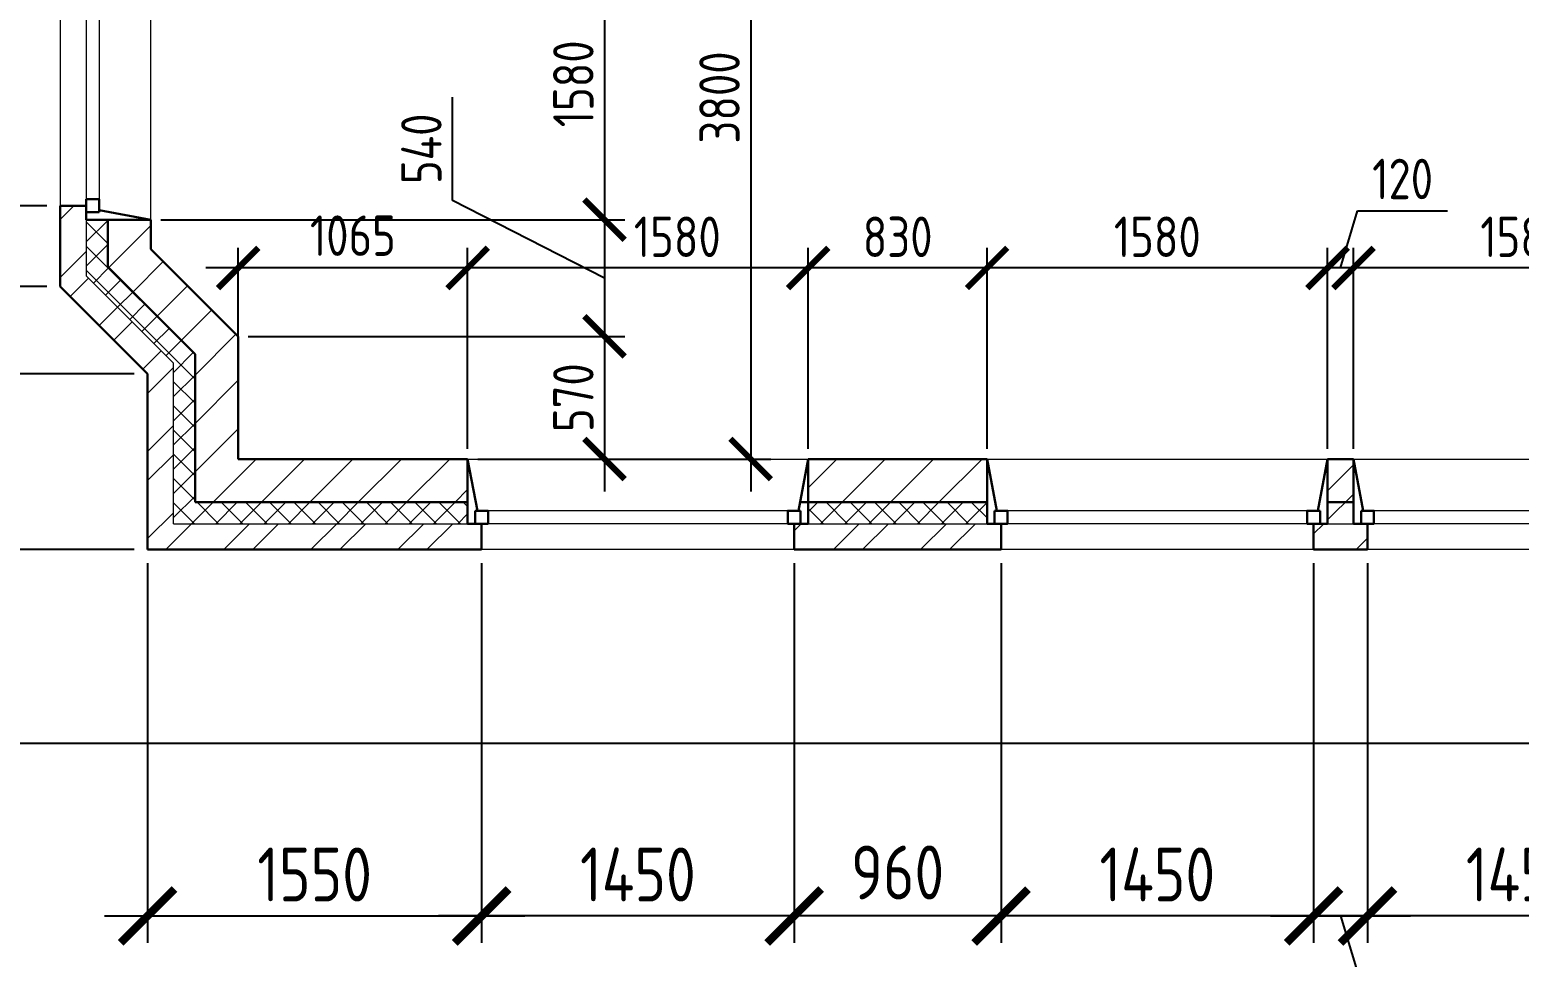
# Model space of a CAD drawing. Header units: millimetres. Extents: x -56498 to 234605, y -296269 to -29969.
# Drawn here: x 74116 to 81026, y -48897 to -44594 of the extents above; entities that cross this region are included whole.
import ezdxf

# ---------------------------------------------------------------- set-up
doc = ezdxf.new("R2010")
doc.units = ezdxf.units.MM
doc.header["$LTSCALE"] = 100
doc.header["$PDMODE"] = 35
for name, color, linetype, lineweight in [('0.3', 7, 'Continuous', 30), ('Розміри 0.09', 5, 'Continuous', 9), ('Тонкі 0.18', 142, 'Continuous', 18), ('Штрихування 0.09', 253, 'Continuous', 9)]:
    doc.layers.add(name, color=color, linetype=linetype, lineweight=lineweight)
doc.styles.add('GOST 2.304', font='CS_Gost2304.shx')
doc.dimstyles.new('SPDS', dxfattribs={"dimscale": 100, "dimtxt": 2.5, "dimasz": 2.5, "dimexe": 1.25, "dimexo": 0.625, "dimtad": 1, "dimrnd": 0.001, "dimtxsty": 'GOST 2.304', "dimblk": 'ARCHTICK', "dimcen": 2.5, "dimdle": 2, "dimadec": 0, "dimazin": 2, "dimtfac": 0.75, "dimtmove": 1, "dimatfit": 3, "dimfxl": 0, "dimtolj": 1, "dimarcsym": 0})
pattern_1 = [(45, (0, 59424.92), (-112.2532, 112.2532), [])]
pattern_2 = [(45, (0, 59424.92), (-56.1266, 56.1266), []), (135, (0, 59424.92), (-56.1266, -56.1266), [])]
pattern_3 = [(45, (0, 59424.92), (-202.05576, 202.05576), []), (45, (134.7, 59424.92), (-202.05576, 202.05576), [])]

# ---------------------------------------------------------------- blocks, each defined once
blk = doc.blocks.new('_ArchTick')
at = {"color": 0, "linetype": 'ByBlock', "const_width": 0.15}
blk.add_lwpolyline([(-0.5, -0.5), (0.5, 0.5)], dxfattribs=at)
blk = doc.blocks.new('*D975')
at = {"layer": 'Defpoints', "color": 0, "transparency": 16777216}
for p in [(74662.3, -47005.4), (76212.3, -47005.4), (76212.3, -48705.4)]:
    blk.add_point(p, dxfattribs=at)
at = {"layer": 'Розміри 0.09', "color": 0, "lineweight": -2, "transparency": 16777216}
for p, q in [((74662.3, -47067.9), (74662.3, -48830.4)), ((76212.3, -47067.9), (76212.3, -48830.4)), ((74462.3, -48705.4), (76412.3, -48705.4))]:
    blk.add_line(p, q, dxfattribs=at)
at = {"layer": 'Розміри 0.09', "color": 0, "lineweight": -2, "transparency": 16777216, "xscale": 250, "yscale": 250, "zscale": 250, "rotation": 180}
blk.add_blockref('_ArchTick', (74662.3, -48705.4), dxfattribs=at)
at = {"layer": 'Розміри 0.09', "color": 0, "lineweight": -2, "transparency": 16777216, "xscale": 250, "yscale": 250, "zscale": 250}
blk.add_blockref('_ArchTick', (76212.3, -48705.4), dxfattribs=at)
at = {"layer": 'Розміри 0.09', "color": 0, "transparency": 16777216, "insert": (75437.3, -48512.8), "char_height": 250, "attachment_point": 5, "style": 'GOST 2.304'}
blk.add_mtext('\\A1;1550', dxfattribs=at)
blk = doc.blocks.new('*D984')
at = {"layer": 'Defpoints', "color": 0, "transparency": 16777216}
for p in [(74162.3, -43960.4), (73223.3, -45410.4), (74257.3, -45410.4)]:
    blk.add_point(p, dxfattribs=at)
at = {"layer": 'Розміри 0.09', "color": 0, "lineweight": -2, "transparency": 16777216}
for p, q in [((73223.3, -43760.4), (73223.3, -45610.4)), ((74099.8, -43960.4), (73098.3, -43960.4)), ((74194.8, -45410.4), (73098.3, -45410.4))]:
    blk.add_line(p, q, dxfattribs=at)
at = {"layer": 'Розміри 0.09', "color": 0, "lineweight": -2, "transparency": 16777216, "xscale": 250, "yscale": 250, "zscale": 250}
for p, rotation in [((73223.3, -43960.4), 90), ((73223.3, -45410.4), 270)]:
    blk.add_blockref('_ArchTick', p, dxfattribs=dict(at, rotation=rotation))
at = {"layer": 'Розміри 0.09', "color": 0, "transparency": 16777216, "insert": (73030.6, -44685.4), "char_height": 250, "attachment_point": 5, "rotation": 90, "style": 'GOST 2.304'}
blk.add_mtext('\\A1;1450', dxfattribs=at)
blk = doc.blocks.new('*D985')
at = {"layer": 'Defpoints', "color": 0, "transparency": 16777216}
for p in [(76212.3, -47005.4), (77662.3, -47005.4), (76212.3, -48705.4)]:
    blk.add_point(p, dxfattribs=at)
at = {"layer": 'Розміри 0.09', "color": 0, "lineweight": -2, "transparency": 16777216}
for p, q in [((76212.3, -47067.9), (76212.3, -48830.4)), ((77662.3, -47067.9), (77662.3, -48830.4)), ((77862.3, -48705.4), (76012.3, -48705.4))]:
    blk.add_line(p, q, dxfattribs=at)
at = {"layer": 'Розміри 0.09', "color": 0, "lineweight": -2, "transparency": 16777216, "xscale": 250, "yscale": 250, "zscale": 250, "rotation": 180}
blk.add_blockref('_ArchTick', (76212.3, -48705.4), dxfattribs=at)
at = {"layer": 'Розміри 0.09', "color": 0, "lineweight": -2, "transparency": 16777216, "xscale": 250, "yscale": 250, "zscale": 250}
blk.add_blockref('_ArchTick', (77662.3, -48705.4), dxfattribs=at)
at = {"layer": 'Розміри 0.09', "color": 0, "transparency": 16777216, "insert": (76937.3, -48512.8), "char_height": 250, "attachment_point": 5, "style": 'GOST 2.304'}
blk.add_mtext('\\A1;1450', dxfattribs=at)
blk = doc.blocks.new('*D987')
at = {"layer": 'Defpoints', "color": 0, "transparency": 16777216}
for p in [(78622.3, -47005.4), (80072.3, -47005.4), (78622.3, -48705.4)]:
    blk.add_point(p, dxfattribs=at)
at = {"layer": 'Розміри 0.09', "color": 0, "lineweight": -2, "transparency": 16777216}
for p, q in [((78622.3, -47067.9), (78622.3, -48830.4)), ((80072.3, -47067.9), (80072.3, -48830.4)), ((80272.3, -48705.4), (78422.3, -48705.4))]:
    blk.add_line(p, q, dxfattribs=at)
at = {"layer": 'Розміри 0.09', "color": 0, "lineweight": -2, "transparency": 16777216, "xscale": 250, "yscale": 250, "zscale": 250, "rotation": 180}
blk.add_blockref('_ArchTick', (78622.3, -48705.4), dxfattribs=at)
at = {"layer": 'Розміри 0.09', "color": 0, "lineweight": -2, "transparency": 16777216, "xscale": 250, "yscale": 250, "zscale": 250}
blk.add_blockref('_ArchTick', (80072.3, -48705.4), dxfattribs=at)
at = {"layer": 'Розміри 0.09', "color": 0, "transparency": 16777216, "insert": (79347.3, -48512.8), "char_height": 250, "attachment_point": 5, "style": 'GOST 2.304'}
blk.add_mtext('\\A1;1450', dxfattribs=at)
blk = doc.blocks.new('*D988')
at = {"layer": 'Defpoints', "color": 0, "transparency": 16777216}
for p in [(80322.3, -47005.4), (81772.3, -47005.4), (80322.3, -48705.4)]:
    blk.add_point(p, dxfattribs=at)
at = {"layer": 'Розміри 0.09', "color": 0, "lineweight": -2, "transparency": 16777216}
for p, q in [((80322.3, -47067.9), (80322.3, -48830.4)), ((81772.3, -47067.9), (81772.3, -48830.4)), ((81972.3, -48705.4), (80122.3, -48705.4))]:
    blk.add_line(p, q, dxfattribs=at)
at = {"layer": 'Розміри 0.09', "color": 0, "lineweight": -2, "transparency": 16777216, "xscale": 250, "yscale": 250, "zscale": 250, "rotation": 180}
blk.add_blockref('_ArchTick', (80322.3, -48705.4), dxfattribs=at)
at = {"layer": 'Розміри 0.09', "color": 0, "lineweight": -2, "transparency": 16777216, "xscale": 250, "yscale": 250, "zscale": 250}
blk.add_blockref('_ArchTick', (81772.3, -48705.4), dxfattribs=at)
at = {"layer": 'Розміри 0.09', "color": 0, "transparency": 16777216, "insert": (81047.3, -48512.8), "char_height": 250, "attachment_point": 5, "style": 'GOST 2.304'}
blk.add_mtext('\\A1;1450', dxfattribs=at)
blk = doc.blocks.new('*D991')
at = {"layer": 'Defpoints', "color": 0, "transparency": 16777216}
for p in [(77662.3, -47005.4), (78622.3, -47005.4), (77662.3, -48705.4)]:
    blk.add_point(p, dxfattribs=at)
at = {"layer": 'Розміри 0.09', "color": 0, "lineweight": -2, "transparency": 16777216}
for p, q in [((77662.3, -47067.9), (77662.3, -48830.4)), ((78622.3, -47067.9), (78622.3, -48830.4)), ((78822.3, -48705.4), (77462.3, -48705.4))]:
    blk.add_line(p, q, dxfattribs=at)
at = {"layer": 'Розміри 0.09', "color": 0, "lineweight": -2, "transparency": 16777216, "xscale": 250, "yscale": 250, "zscale": 250, "rotation": 180}
blk.add_blockref('_ArchTick', (77662.3, -48705.4), dxfattribs=at)
at = {"layer": 'Розміри 0.09', "color": 0, "lineweight": -2, "transparency": 16777216, "xscale": 250, "yscale": 250, "zscale": 250}
blk.add_blockref('_ArchTick', (78622.3, -48705.4), dxfattribs=at)
at = {"layer": 'Розміри 0.09', "color": 0, "transparency": 16777216, "insert": (78142.3, -48503.5), "char_height": 250, "attachment_point": 5, "style": 'GOST 2.304'}
blk.add_mtext('\\A1;960', dxfattribs=at)
blk = doc.blocks.new('*D994')
at = {"layer": 'Defpoints', "color": 0, "transparency": 16777216}
for p in [(74257.3, -43585.5), (73223.3, -43960.4), (74257.3, -43960.4)]:
    blk.add_point(p, dxfattribs=at)
at = {"layer": 'Розміри 0.09', "color": 0, "lineweight": -2, "transparency": 16777216}
for p, q in [((73223.3, -43385.5), (73223.3, -44160.4)), ((74194.8, -43585.5), (73098.3, -43585.5)), ((73223.3, -43773), (71945.3, -44304.2)), ((74194.8, -43960.4), (73098.3, -43960.4)), ((71945.3, -44304.2), (71945.3, -44933.3))]:
    blk.add_line(p, q, dxfattribs=at)
at = {"layer": 'Розміри 0.09', "color": 0, "lineweight": -2, "transparency": 16777216, "xscale": 250, "yscale": 250, "zscale": 250}
for p, rotation in [((73223.3, -43585.5), 90), ((73223.3, -43960.4), 270)]:
    blk.add_blockref('_ArchTick', p, dxfattribs=dict(at, rotation=rotation))
at = {"layer": 'Розміри 0.09', "color": 0, "transparency": 16777216, "insert": (71752.6, -44618.7), "char_height": 250, "attachment_point": 5, "rotation": 90, "style": 'GOST 2.304'}
blk.add_mtext('\\A1;375', dxfattribs=at)
blk = doc.blocks.new('*D995')
at = {"layer": 'Defpoints', "color": 0, "transparency": 16777216}
for p in [(73223.3, -45785.4), (74257.3, -45785.4), (74662.3, -46190.4)]:
    blk.add_point(p, dxfattribs=at)
at = {"layer": 'Розміри 0.09', "color": 0, "lineweight": -2, "transparency": 16777216}
for p, q in [((72550.3, -46032.5), (72550.3, -45384.7)), ((73223.3, -46390.4), (73223.3, -45585.4)), ((74194.8, -45785.4), (73098.3, -45785.4)), ((73223.3, -45987.9), (72550.3, -46032.5)), ((74599.8, -46190.4), (73098.3, -46190.4))]:
    blk.add_line(p, q, dxfattribs=at)
at = {"layer": 'Розміри 0.09', "color": 0, "lineweight": -2, "transparency": 16777216, "xscale": 250, "yscale": 250, "zscale": 250}
for p, rotation in [((73223.3, -45785.4), 90), ((73223.3, -46190.4), 270)]:
    blk.add_blockref('_ArchTick', p, dxfattribs=dict(at, rotation=rotation))
at = {"layer": 'Розміри 0.09', "color": 0, "transparency": 16777216, "insert": (72357.6, -45708.6), "char_height": 250, "attachment_point": 5, "rotation": 90, "style": 'GOST 2.304'}
blk.add_mtext('\\A1;405', dxfattribs=at)
blk = doc.blocks.new('*D996')
at = {"layer": 'Defpoints', "color": 0, "transparency": 16777216}
for p in [(73223.3, -45410.4), (74257.3, -45410.4), (74257.3, -45785.4)]:
    blk.add_point(p, dxfattribs=at)
at = {"layer": 'Розміри 0.09', "color": 0, "lineweight": -2, "transparency": 16777216}
for p, q in [((72550.3, -45223.8), (72550.3, -44594.7)), ((73223.3, -45597.9), (72550.3, -45223.8)), ((73223.3, -45985.4), (73223.3, -45210.4)), ((74194.8, -45410.4), (73098.3, -45410.4)), ((74194.8, -45785.4), (73098.3, -45785.4))]:
    blk.add_line(p, q, dxfattribs=at)
at = {"layer": 'Розміри 0.09', "color": 0, "lineweight": -2, "transparency": 16777216, "xscale": 250, "yscale": 250, "zscale": 250}
for p, rotation in [((73223.3, -45410.4), 90), ((73223.3, -45785.4), 270)]:
    blk.add_blockref('_ArchTick', p, dxfattribs=dict(at, rotation=rotation))
at = {"layer": 'Розміри 0.09', "color": 0, "transparency": 16777216, "insert": (72357.6, -44909.3), "char_height": 250, "attachment_point": 5, "rotation": 90, "style": 'GOST 2.304'}
blk.add_mtext('\\A1;375', dxfattribs=at)
blk = doc.blocks.new('*D997')
at = {"layer": 'Defpoints', "color": 0, "transparency": 16777216}
for p in [(74662.3, -46190.4), (73223.3, -47005.4), (74662.3, -47005.4)]:
    blk.add_point(p, dxfattribs=at)
at = {"layer": 'Розміри 0.09', "color": 0, "lineweight": -2, "transparency": 16777216}
for p, q in [((73223.3, -45990.4), (73223.3, -47205.4)), ((74599.8, -46190.4), (73098.3, -46190.4)), ((74599.8, -47005.4), (73098.3, -47005.4))]:
    blk.add_line(p, q, dxfattribs=at)
at = {"layer": 'Розміри 0.09', "color": 0, "lineweight": -2, "transparency": 16777216, "xscale": 250, "yscale": 250, "zscale": 250}
for p, rotation in [((73223.3, -46190.4), 90), ((73223.3, -47005.4), 270)]:
    blk.add_blockref('_ArchTick', p, dxfattribs=dict(at, rotation=rotation))
at = {"layer": 'Розміри 0.09', "color": 0, "transparency": 16777216, "insert": (73030.6, -46597.9), "char_height": 250, "attachment_point": 5, "rotation": 90, "style": 'GOST 2.304'}
blk.add_mtext('\\A1;815', dxfattribs=at)
blk = doc.blocks.new('*D998')
at = {"layer": 'Defpoints', "color": 0, "transparency": 16777216}
for p in [(74662.3, -47005.4), (73223.3, -47905.4), (82162.3, -47905.4)]:
    blk.add_point(p, dxfattribs=at)
at = {"layer": 'Розміри 0.09', "color": 0, "lineweight": -2, "transparency": 16777216}
for p, q in [((73223.3, -46805.4), (73223.3, -48105.4)), ((74599.8, -47005.4), (73098.3, -47005.4)), ((82099.8, -47905.4), (73098.3, -47905.4))]:
    blk.add_line(p, q, dxfattribs=at)
at = {"layer": 'Розміри 0.09', "color": 0, "lineweight": -2, "transparency": 16777216, "xscale": 250, "yscale": 250, "zscale": 250}
for p, rotation in [((73223.3, -47005.4), 90), ((73223.3, -47905.4), 270)]:
    blk.add_blockref('_ArchTick', p, dxfattribs=dict(at, rotation=rotation))
at = {"layer": 'Розміри 0.09', "color": 0, "transparency": 16777216, "insert": (73028.6, -47455.4), "char_height": 250, "attachment_point": 5, "rotation": 90, "style": 'GOST 2.304'}
blk.add_mtext('\\A1;900', dxfattribs=at)
blk = doc.blocks.new('*D905')
at = {"layer": 'Defpoints', "color": 0, "transparency": 16777216}
for p in [(80072.3, -47005.4), (80322.3, -47005.4), (80322.3, -48705.4)]:
    blk.add_point(p, dxfattribs=at)
at = {"layer": 'Розміри 0.09', "color": 0, "lineweight": -2, "transparency": 16777216}
for p, q in [((80072.3, -47067.9), (80072.3, -48830.4)), ((80322.3, -47067.9), (80322.3, -48830.4)), ((79872.3, -48705.4), (80522.3, -48705.4)), ((80197.3, -48705.4), (80388.8, -49343.8)), ((80388.8, -49343.8), (81001.3, -49343.8))]:
    blk.add_line(p, q, dxfattribs=at)
at = {"layer": 'Розміри 0.09', "color": 0, "lineweight": -2, "transparency": 16777216, "xscale": 250, "yscale": 250, "zscale": 250, "rotation": 180}
blk.add_blockref('_ArchTick', (80072.3, -48705.4), dxfattribs=at)
at = {"layer": 'Розміри 0.09', "color": 0, "lineweight": -2, "transparency": 16777216, "xscale": 250, "yscale": 250, "zscale": 250}
blk.add_blockref('_ArchTick', (80322.3, -48705.4), dxfattribs=at)
at = {"layer": 'Розміри 0.09', "color": 0, "transparency": 16777216, "insert": (80695, -49141.4), "char_height": 250, "attachment_point": 5, "style": 'GOST 2.304'}
blk.add_mtext('\\A1;250', dxfattribs=at)
blk = doc.blocks.new('*D1187')
at = {"layer": 'Defpoints', "color": 0, "transparency": 16777216}
for p in [(76182.3, -42785.4), (76147.3, -46585.4), (77460.5, -46585.4)]:
    blk.add_point(p, dxfattribs=at)
at = {"layer": 'Розміри 0.09', "color": 0, "lineweight": -2, "transparency": 16777216}
for p, q in [((77460.5, -42635.4), (77460.5, -46735.4)), ((76229.2, -42785.4), (77554.2, -42785.4)), ((76194.2, -46585.4), (77554.2, -46585.4))]:
    blk.add_line(p, q, dxfattribs=at)
at = {"layer": 'Розміри 0.09', "color": 0, "lineweight": -2, "transparency": 16777216, "xscale": 187.5, "yscale": 187.5, "zscale": 187.5}
for p, rotation in [((77460.5, -42785.4), 90), ((77460.5, -46585.4), 270)]:
    blk.add_blockref('_ArchTick', p, dxfattribs=dict(at, rotation=rotation))
at = {"layer": 'Розміри 0.09', "color": 0, "transparency": 16777216, "insert": (77315.9, -44908.3), "char_height": 187.5, "attachment_point": 5, "rotation": 90, "style": 'GOST 2.304'}
blk.add_mtext('\\A1;3800', dxfattribs=at)
blk = doc.blocks.new('*D1191')
at = {"layer": 'Defpoints', "color": 0, "transparency": 16777216}
for p in [(80257.3, -45699.2), (80257.3, -46585.4), (81837.3, -46585.4)]:
    blk.add_point(p, dxfattribs=at)
at = {"layer": 'Розміри 0.09', "color": 0, "lineweight": -2, "transparency": 16777216}
for p, q in [((80257.3, -46538.6), (80257.3, -45605.5)), ((81837.3, -46538.6), (81837.3, -45605.5)), ((81987.3, -45699.2), (80107.3, -45699.2))]:
    blk.add_line(p, q, dxfattribs=at)
at = {"layer": 'Розміри 0.09', "color": 0, "lineweight": -2, "transparency": 16777216, "xscale": 187.5, "yscale": 187.5, "zscale": 187.5, "rotation": 180}
blk.add_blockref('_ArchTick', (80257.3, -45699.2), dxfattribs=at)
at = {"layer": 'Розміри 0.09', "color": 0, "lineweight": -2, "transparency": 16777216, "xscale": 187.5, "yscale": 187.5, "zscale": 187.5}
blk.add_blockref('_ArchTick', (81837.3, -45699.2), dxfattribs=at)
at = {"layer": 'Розміри 0.09', "color": 0, "transparency": 16777216, "insert": (81047.3, -45554.7), "char_height": 187.5, "attachment_point": 5, "style": 'GOST 2.304'}
blk.add_mtext('\\A1;1580', dxfattribs=at)
blk = doc.blocks.new('*D1192')
at = {"layer": 'Defpoints', "color": 0, "transparency": 16777216}
for p in [(80137.3, -45699.2), (80137.3, -46585.4), (80257.3, -46585.4)]:
    blk.add_point(p, dxfattribs=at)
at = {"layer": 'Розміри 0.09', "color": 0, "lineweight": -2, "transparency": 16777216}
for p, q in [((80197.3, -45699.2), (80276.8, -45434.2)), ((80276.8, -45434.2), (80694, -45434.2)), ((80137.3, -46538.6), (80137.3, -45605.5)), ((80257.3, -46538.6), (80257.3, -45605.5)), ((80407.3, -45699.2), (79987.3, -45699.2))]:
    blk.add_line(p, q, dxfattribs=at)
at = {"layer": 'Розміри 0.09', "color": 0, "lineweight": -2, "transparency": 16777216, "xscale": 187.5, "yscale": 187.5, "zscale": 187.5, "rotation": 180}
blk.add_blockref('_ArchTick', (80137.3, -45699.2), dxfattribs=at)
at = {"layer": 'Розміри 0.09', "color": 0, "lineweight": -2, "transparency": 16777216, "xscale": 187.5, "yscale": 187.5, "zscale": 187.5}
blk.add_blockref('_ArchTick', (80257.3, -45699.2), dxfattribs=at)
at = {"layer": 'Розміри 0.09', "color": 0, "transparency": 16777216, "insert": (80485.4, -45286.3), "char_height": 187.5, "attachment_point": 5, "style": 'GOST 2.304'}
blk.add_mtext('\\A1;120', dxfattribs=at)
blk = doc.blocks.new('*D1193')
at = {"layer": 'Defpoints', "color": 0, "transparency": 16777216}
for p in [(78557.3, -45699.2), (78557.3, -46585.4), (80137.3, -46585.4)]:
    blk.add_point(p, dxfattribs=at)
at = {"layer": 'Розміри 0.09', "color": 0, "lineweight": -2, "transparency": 16777216}
for p, q in [((78557.3, -46538.6), (78557.3, -45605.5)), ((80137.3, -46538.6), (80137.3, -45605.5)), ((80287.3, -45699.2), (78407.3, -45699.2))]:
    blk.add_line(p, q, dxfattribs=at)
at = {"layer": 'Розміри 0.09', "color": 0, "lineweight": -2, "transparency": 16777216, "xscale": 187.5, "yscale": 187.5, "zscale": 187.5, "rotation": 180}
blk.add_blockref('_ArchTick', (78557.3, -45699.2), dxfattribs=at)
at = {"layer": 'Розміри 0.09', "color": 0, "lineweight": -2, "transparency": 16777216, "xscale": 187.5, "yscale": 187.5, "zscale": 187.5}
blk.add_blockref('_ArchTick', (80137.3, -45699.2), dxfattribs=at)
at = {"layer": 'Розміри 0.09', "color": 0, "transparency": 16777216, "insert": (79347.3, -45554.7), "char_height": 187.5, "attachment_point": 5, "style": 'GOST 2.304'}
blk.add_mtext('\\A1;1580', dxfattribs=at)
blk = doc.blocks.new('*D1197')
at = {"layer": 'Defpoints', "color": 0, "transparency": 16777216}
for p in [(77727.3, -45699.2), (77727.3, -46585.4), (78557.3, -46585.4)]:
    blk.add_point(p, dxfattribs=at)
at = {"layer": 'Розміри 0.09', "color": 0, "lineweight": -2, "transparency": 16777216}
for p, q in [((77727.3, -46538.6), (77727.3, -45605.5)), ((78557.3, -46538.6), (78557.3, -45605.5)), ((78707.3, -45699.2), (77577.3, -45699.2))]:
    blk.add_line(p, q, dxfattribs=at)
at = {"layer": 'Розміри 0.09', "color": 0, "lineweight": -2, "transparency": 16777216, "xscale": 187.5, "yscale": 187.5, "zscale": 187.5, "rotation": 180}
blk.add_blockref('_ArchTick', (77727.3, -45699.2), dxfattribs=at)
at = {"layer": 'Розміри 0.09', "color": 0, "lineweight": -2, "transparency": 16777216, "xscale": 187.5, "yscale": 187.5, "zscale": 187.5}
blk.add_blockref('_ArchTick', (78557.3, -45699.2), dxfattribs=at)
at = {"layer": 'Розміри 0.09', "color": 0, "transparency": 16777216, "insert": (78142.3, -45554.7), "char_height": 187.5, "attachment_point": 5, "style": 'GOST 2.304'}
blk.add_mtext('\\A1;830', dxfattribs=at)
blk = doc.blocks.new('*D1198')
at = {"layer": 'Defpoints', "color": 0, "transparency": 16777216}
for p in [(76147.3, -45699.2), (76147.3, -46585.4), (77727.3, -46585.4)]:
    blk.add_point(p, dxfattribs=at)
at = {"layer": 'Розміри 0.09', "color": 0, "lineweight": -2, "transparency": 16777216}
for p, q in [((76147.3, -46538.6), (76147.3, -45605.5)), ((77727.3, -46538.6), (77727.3, -45605.5)), ((77877.3, -45699.2), (75997.3, -45699.2))]:
    blk.add_line(p, q, dxfattribs=at)
at = {"layer": 'Розміри 0.09', "color": 0, "lineweight": -2, "transparency": 16777216, "xscale": 187.5, "yscale": 187.5, "zscale": 187.5, "rotation": 180}
blk.add_blockref('_ArchTick', (76147.3, -45699.2), dxfattribs=at)
at = {"layer": 'Розміри 0.09', "color": 0, "lineweight": -2, "transparency": 16777216, "xscale": 187.5, "yscale": 187.5, "zscale": 187.5}
blk.add_blockref('_ArchTick', (77727.3, -45699.2), dxfattribs=at)
at = {"layer": 'Розміри 0.09', "color": 0, "transparency": 16777216, "insert": (77120, -45554.7), "char_height": 187.5, "attachment_point": 5, "style": 'GOST 2.304'}
blk.add_mtext('\\A1;1580', dxfattribs=at)
blk = doc.blocks.new('*D1199')
at = {"layer": 'Defpoints', "color": 0, "transparency": 16777216}
for p in [(75082.3, -45699.2), (75082.3, -46585.4), (76147.3, -46585.4)]:
    blk.add_point(p, dxfattribs=at)
at = {"layer": 'Розміри 0.09', "color": 0, "lineweight": -2, "transparency": 16777216}
for p, q in [((75082.3, -46538.6), (75082.3, -45605.5)), ((76147.3, -46538.6), (76147.3, -45605.5)), ((76297.3, -45699.2), (74932.3, -45699.2))]:
    blk.add_line(p, q, dxfattribs=at)
at = {"layer": 'Розміри 0.09', "color": 0, "lineweight": -2, "transparency": 16777216, "xscale": 187.5, "yscale": 187.5, "zscale": 187.5, "rotation": 180}
blk.add_blockref('_ArchTick', (75082.3, -45699.2), dxfattribs=at)
at = {"layer": 'Розміри 0.09', "color": 0, "lineweight": -2, "transparency": 16777216, "xscale": 187.5, "yscale": 187.5, "zscale": 187.5}
blk.add_blockref('_ArchTick', (76147.3, -45699.2), dxfattribs=at)
at = {"layer": 'Розміри 0.09', "color": 0, "transparency": 16777216, "insert": (75614.8, -45549.3), "char_height": 187.5, "attachment_point": 5, "style": 'GOST 2.304'}
blk.add_mtext('\\A1;1065', dxfattribs=at)
blk = doc.blocks.new('*D1205')
at = {"layer": 'Defpoints', "color": 0, "transparency": 16777216}
for p in [(74677.3, -43895.4), (74677.3, -45475.4), (76782.3, -45475.4)]:
    blk.add_point(p, dxfattribs=at)
at = {"layer": 'Розміри 0.09', "color": 0, "lineweight": -2, "transparency": 16777216}
for p, q in [((76782.3, -43745.4), (76782.3, -45625.4)), ((74724.2, -43895.4), (76876, -43895.4)), ((74724.2, -45475.4), (76876, -45475.4))]:
    blk.add_line(p, q, dxfattribs=at)
at = {"layer": 'Розміри 0.09', "color": 0, "lineweight": -2, "transparency": 16777216, "xscale": 187.5, "yscale": 187.5, "zscale": 187.5}
for p, rotation in [((76782.3, -43895.4), 90), ((76782.3, -45475.4), 270)]:
    blk.add_blockref('_ArchTick', p, dxfattribs=dict(at, rotation=rotation))
at = {"layer": 'Розміри 0.09', "color": 0, "transparency": 16777216, "insert": (76637.8, -44845), "char_height": 187.5, "attachment_point": 5, "rotation": 90, "style": 'GOST 2.304'}
blk.add_mtext('\\A1;1580', dxfattribs=at)
blk = doc.blocks.new('*D1206')
at = {"layer": 'Defpoints', "color": 0, "transparency": 16777216}
for p in [(74677.3, -45475.4), (75082.3, -46016.4), (76782.3, -46016.4)]:
    blk.add_point(p, dxfattribs=at)
at = {"layer": 'Розміри 0.09', "color": 0, "lineweight": -2, "transparency": 16777216}
for p, q in [((76077.2, -45385.5), (76077.2, -44907.4)), ((76782.3, -45325.4), (76782.3, -46166.4)), ((76782.3, -45745.9), (76077.2, -45385.5)), ((74724.2, -45475.4), (76876, -45475.4)), ((75129.2, -46016.4), (76876, -46016.4))]:
    blk.add_line(p, q, dxfattribs=at)
at = {"layer": 'Розміри 0.09', "color": 0, "lineweight": -2, "transparency": 16777216, "xscale": 187.5, "yscale": 187.5, "zscale": 187.5}
for p, rotation in [((76782.3, -45475.4), 90), ((76782.3, -46016.4), 270)]:
    blk.add_blockref('_ArchTick', p, dxfattribs=dict(at, rotation=rotation))
at = {"layer": 'Розміри 0.09', "color": 0, "transparency": 16777216, "insert": (75932.7, -45146.4), "char_height": 187.5, "attachment_point": 5, "rotation": 90, "style": 'GOST 2.304'}
blk.add_mtext('\\A1;540', dxfattribs=at)
blk = doc.blocks.new('*D1207')
at = {"layer": 'Defpoints', "color": 0, "transparency": 16777216}
for p in [(75082.3, -46016.4), (76147.3, -46585.4), (76782.3, -46585.4)]:
    blk.add_point(p, dxfattribs=at)
at = {"layer": 'Розміри 0.09', "color": 0, "lineweight": -2, "transparency": 16777216}
for p, q in [((76782.3, -45866.4), (76782.3, -46735.4)), ((75129.2, -46016.4), (76876, -46016.4)), ((76194.2, -46585.4), (76876, -46585.4))]:
    blk.add_line(p, q, dxfattribs=at)
at = {"layer": 'Розміри 0.09', "color": 0, "lineweight": -2, "transparency": 16777216, "xscale": 187.5, "yscale": 187.5, "zscale": 187.5}
for p, rotation in [((76782.3, -46016.4), 90), ((76782.3, -46585.4), 270)]:
    blk.add_blockref('_ArchTick', p, dxfattribs=dict(at, rotation=rotation))
at = {"layer": 'Розміри 0.09', "color": 0, "transparency": 16777216, "insert": (76637.8, -46300.9), "char_height": 187.5, "attachment_point": 5, "rotation": 90, "style": 'GOST 2.304'}
blk.add_mtext('\\A1;570', dxfattribs=at)

msp = doc.modelspace()

# ---------------------------------------------------------------- hatches: boundary and pattern name
at = {"layer": 'Штрихування 0.09'}
h = msp.add_hatch(dxfattribs=at)
h.set_pattern_fill('ANSI32', color=256, scale=30, style=0)
h.set_pattern_definition(pattern_3)
h.paths.add_polyline_path([(76212.292, -46885.435), (76182.292, -46885.435), (76147.292, -46885.435), (74782.29, -46885.435), (74782.29, -46140.692), (74377.297, -45735.69), (74377.297, -45475.435), (74377.297, -45410.435), (74257.297, -45410.435), (74257.297, -45785.395), (74662.29, -46190.396), (74662.29, -47005.435), (76212.292, -47005.435)])
h = msp.add_hatch(dxfattribs=at)
h.set_pattern_fill('ANSI37', color=256, scale=25, style=0)
h.set_pattern_definition(pattern_2)
h.paths.add_polyline_path([(74882.29, -46099.271), (74477.297, -45694.269), (74477.297, -45475.435), (74377.297, -45475.435), (74377.297, -45735.69), (74782.29, -46140.692), (74782.29, -46885.435), (76147.292, -46885.435), (76147.292, -46785.435), (74882.29, -46785.435)])
h = msp.add_hatch(dxfattribs=at)
h.set_pattern_fill('ANSI31', color=256, scale=50, style=0)
h.set_pattern_definition(pattern_1)
h.paths.add_polyline_path([(75082.29, -46016.429), (74677.297, -45611.427), (74677.297, -45475.435), (74477.297, -45475.435), (74477.297, -45694.269), (74882.29, -46099.271), (74882.29, -46785.435), (76147.292, -46785.435), (76147.292, -46585.435), (75082.29, -46585.435)])
h = msp.add_hatch(dxfattribs=at)
h.set_pattern_fill('ANSI31', color=256, scale=50, style=0)
h.set_pattern_definition(pattern_1)
h.paths.add_polyline_path([(78557.289, -46585.435), (77727.294, -46585.435), (77727.294, -46785.435), (78557.289, -46785.435)])
h = msp.add_hatch(dxfattribs=at)
h.set_pattern_fill('ANSI32', color=256, scale=30, style=0)
h.set_pattern_definition(pattern_3)
h.paths.add_polyline_path([(80322.29, -46885.435), (80292.29, -46885.435), (80257.29, -46885.435), (80072.289, -46885.435), (80072.289, -47005.435), (80322.29, -47005.435)])
h.paths.add_polyline_path([(80257.29, -46785.435), (80137.289, -46785.435), (80137.289, -46885.435), (80257.29, -46885.435)])
h.paths.add_polyline_path([(80257.29, -46585.435), (80137.289, -46585.435), (80137.289, -46785.435), (80257.29, -46785.435)])
h = msp.add_hatch(dxfattribs=at)
h.set_pattern_fill('ANSI37', color=256, scale=25, style=0)
h.set_pattern_definition(pattern_2)
h.paths.add_polyline_path([(78557.289, -46785.435), (77727.294, -46785.435), (77727.294, -46885.435), (78557.289, -46885.435)])
h = msp.add_hatch(dxfattribs=at)
h.set_pattern_fill('ANSI32', color=256, scale=30, style=0)
h.set_pattern_definition(pattern_3)
h.paths.add_polyline_path([(78622.289, -46885.435), (78592.289, -46885.435), (78557.289, -46885.435), (77667.29, -46885.435), (77662.294, -46885.435), (77662.294, -47005.435), (78622.289, -47005.435)])

# ---------------------------------------------------------------- linework, layer by layer
at = {"layer": '0.3'}
for p, q in [((74257.297, -45410.435), (74257.297, -45785.395)), ((74257.297, -45410.435), (74377.297, -45410.435)), ((74377.297, -45475.435), (74377.297, -45410.435)), ((74437.297, -45430.435), (74677.297, -45475.435)), ((74677.297, -45475.435), (74377.297, -45475.435)), ((74477.297, -45475.435), (74477.297, -45694.269)), ((74677.297, -45475.435), (74677.297, -45611.427)), ((74677.297, -45611.427), (75082.29, -46016.429)), ((74477.297, -45694.269), (74882.29, -46099.271)), ((74257.297, -45785.395), (74662.29, -46190.396)), ((75082.29, -46585.435), (75082.29, -46016.429)), ((74882.29, -46785.435), (74882.29, -46099.271)), ((74662.29, -47005.435), (74662.29, -46190.396)), ((75082.29, -46585.435), (76147.292, -46585.435)), ((76147.292, -46585.435), (76147.292, -46885.435)), ((76192.292, -46825.435), (76147.292, -46585.435)), ((77682.294, -46825.435), (77727.294, -46585.435)), ((77727.294, -46585.435), (78557.289, -46585.435)), ((77727.294, -46585.435), (77727.294, -46885.435)), ((78557.289, -46585.435), (78557.289, -46885.435)), ((78602.289, -46825.435), (78557.289, -46585.435)), ((80092.289, -46825.435), (80137.289, -46585.435)), ((80137.289, -46585.435), (80257.29, -46585.435)), ((80137.289, -46585.435), (80137.289, -46885.435)), ((80257.29, -46585.435), (80257.29, -46885.435)), ((80302.29, -46825.435), (80257.29, -46585.435)), ((74882.29, -46785.435), (76147.292, -46785.435)), ((77689.794, -46785.435), (78557.289, -46785.435)), ((80137.289, -46785.435), (80257.29, -46785.435)), ((76147.292, -46885.435), (76212.292, -46885.435)), ((76212.292, -47005.435), (76212.292, -46885.435)), ((77662.294, -47005.435), (77662.294, -46885.435)), ((77727.294, -46885.435), (77662.294, -46885.435)), ((78557.289, -46885.435), (78622.289, -46885.435)), ((78622.289, -47005.435), (78622.289, -46885.435)), ((80072.289, -47005.435), (80072.289, -46885.435)), ((80137.289, -46885.435), (80072.289, -46885.435)), ((80257.29, -46885.435), (80322.29, -46885.435)), ((80322.29, -47005.435), (80322.29, -46885.435)), ((74662.29, -47005.435), (76212.292, -47005.435)), ((77662.294, -47005.435), (78622.289, -47005.435)), ((80072.289, -47005.435), (80322.29, -47005.435))]:
    msp.add_line(p, q, dxfattribs=at)
for points in [[(74437.297, -45440.435), (74377.297, -45440.435), (74377.297, -45380.435), (74437.297, -45380.435)], [(76182.292, -46825.435), (76182.292, -46885.435), (76242.292, -46885.435), (76242.292, -46825.435)], [(77692.294, -46825.435), (77692.294, -46885.435), (77632.294, -46885.435), (77632.294, -46825.435)], [(78592.289, -46825.435), (78592.289, -46885.435), (78652.289, -46885.435), (78652.289, -46825.435)], [(80102.289, -46825.435), (80102.289, -46885.435), (80042.289, -46885.435), (80042.289, -46825.435)], [(80292.29, -46825.435), (80292.29, -46885.435), (80352.29, -46885.435), (80352.29, -46825.435)]]:
    msp.add_lwpolyline(points, close=True, dxfattribs=at)
at = {"layer": 'Тонкі 0.18'}
for p, q in [((74677.297, -45475.435), (74677.297, -43895.435)), ((74257.297, -43960.435), (74257.297, -45410.435)), ((74377.297, -43990.435), (74377.297, -45380.435)), ((74437.297, -43990.435), (74437.297, -45380.435)), ((74377.297, -45475.435), (74377.297, -45735.69)), ((74377.297, -45735.69), (74782.29, -46140.692)), ((74782.29, -46885.435), (74782.29, -46140.692)), ((76147.292, -46585.435), (77727.294, -46585.435)), ((78557.289, -46585.435), (80137.289, -46585.435)), ((80257.29, -46585.435), (81837.29, -46585.435)), ((77632.294, -46825.435), (76242.292, -46825.435)), ((80042.289, -46825.435), (78652.289, -46825.435)), ((81742.29, -46825.435), (80352.29, -46825.435)), ((74782.29, -46885.435), (76147.292, -46885.435)), ((77632.294, -46885.435), (76242.292, -46885.435)), ((77667.29, -46885.435), (78622.289, -46885.435)), ((80042.289, -46885.435), (78652.289, -46885.435)), ((80072.289, -46885.435), (80322.29, -46885.435)), ((81742.29, -46885.435), (80352.29, -46885.435)), ((77662.294, -47005.435), (76212.292, -47005.435)), ((80072.289, -47005.435), (78622.289, -47005.435)), ((81772.29, -47005.435), (80322.29, -47005.435))]:
    msp.add_line(p, q, dxfattribs=at)

# ---------------------------------------------------------------- dimensions: what is measured, and where the dimension line sits
at = {"layer": 'Розміри 0.09'}
for base, p1, p2, picture, middle in [((77460.453, -46585.435), (76182.29, -42785.435), (76147.292, -46585.435), '*D1187', (77460.453, -44908.294)), ((76782.29, -45475.435), (74677.297, -43895.435), (74677.297, -45475.435), '*D1205', (76782.29, -44845.046))]:
    dim = msp.add_linear_dim(base=base, p1=p1, p2=p2, angle=270, dimstyle='SPDS', override={"dimscale": 75, "dimlfac": 1, "dimtxsty": 'GOST 2.304', "dimblk1": 'ArchTick', "dimblk2": 'ArchTick', "dimsah": 1, "dimtolj": 1}, dxfattribs=at)
    dim.commit()
    dim.dimension.update_dxf_attribs({"geometry": picture, "text_midpoint": middle, "dimtype": 160})
for base, p1, p2, angle, text, override, picture, middle in [((73223.29, -43960.435), (74257.297, -43585.476), (74257.297, -43960.435), 90, '375', {"dimlfac": 1, "dimtxsty": 'GOST 2.304', "dimblk1": 'ArchTick', "dimblk2": 'ArchTick', "dimsah": 1, "dimtolj": 1}, '*D994', (71945.315, -44366.662)), ((73223.29, -45410.435), (74257.297, -45785.395), (74257.297, -45410.435), 270, '375', {"dimlfac": 1, "dimtxsty": 'GOST 2.304', "dimblk1": 'ArchTick', "dimblk2": 'ArchTick', "dimsah": 1, "dimtolj": 1}, '*D996', (72550.288, -45161.311)), ((76782.29, -46016.429), (74677.297, -45475.435), (75082.29, -46016.429), 270, '540', {"dimscale": 75, "dimlfac": 1, "dimtxsty": 'GOST 2.304', "dimblk1": 'ArchTick', "dimblk2": 'ArchTick', "dimsah": 1, "dimtolj": 1}, '*D1206', (76077.192, -45338.625)), ((73223.29, -45785.395), (74662.29, -46190.396), (74257.297, -45785.395), 270, '405', {"dimlfac": 1, "dimtxsty": 'GOST 2.304', "dimblk1": 'ArchTick', "dimblk2": 'ArchTick', "dimsah": 1, "dimtolj": 1}, '*D995', (72550.288, -45970.006))]:
    dim = msp.add_linear_dim(base=base, p1=p1, p2=p2, angle=angle, text=text, dimstyle='SPDS', override=override, dxfattribs=at)
    dim.commit()
    dim.dimension.update_dxf_attribs({"geometry": picture, "text_midpoint": middle, "dimtype": 160})
for base, p1, p2, angle, picture, middle in [((73223.29, -45410.435), (74162.26, -43960.435), (74257.297, -45410.435), 90, '*D984', (73030.613, -44685.435)), ((73223.29, -47905.435), (74662.29, -47005.435), (82162.29, -47905.435), 270, '*D998', (73028.556, -47455.435))]:
    dim = msp.add_linear_dim(base=base, p1=p1, p2=p2, angle=angle, dimstyle='SPDS', override={"dimlfac": 1, "dimtxsty": 'GOST 2.304', "dimblk1": 'ArchTick', "dimblk2": 'ArchTick', "dimsah": 1, "dimtolj": 1}, dxfattribs=at)
    dim.commit()
    dim.dimension.update_dxf_attribs({"geometry": picture, "text_midpoint": middle})
for base, p1, p2, override, picture, middle in [((80137.289, -45699.243), (80257.29, -46585.435), (80137.289, -46585.435), {"dimscale": 75, "dimlfac": 1, "dimtxsty": 'GOST 2.304', "dimblk1": 'ArchTick', "dimblk2": 'ArchTick', "dimsah": 1, "dimtolj": 1}, '*D1192', (80323.687, -45286.282)), ((75082.29, -45699.243), (76147.292, -46585.435), (75082.29, -46585.435), {"dimscale": 75, "dimlfac": 1, "dimtxsty": 'GOST 2.304', "dimblk1": 'ArchTick', "dimblk2": 'ArchTick', "dimsah": 1, "dimtolj": 1}, '*D1199', (75614.791, -45549.309)), ((78557.289, -45699.243), (80137.289, -46585.435), (78557.289, -46585.435), {"dimscale": 75, "dimlfac": 1, "dimtxsty": 'GOST 2.304', "dimblk1": 'ArchTick', "dimblk2": 'ArchTick', "dimsah": 1, "dimtolj": 1}, '*D1193', (79347.289, -45554.735)), ((80257.29, -45699.243), (81837.29, -46585.435), (80257.29, -46585.435), {"dimscale": 75, "dimlfac": 1, "dimtxsty": 'GOST 2.304', "dimblk1": 'ArchTick', "dimblk2": 'ArchTick', "dimsah": 1, "dimtolj": 1}, '*D1191', (81047.29, -45554.735)), ((76212.292, -48705.435), (74662.29, -47005.435), (76212.292, -47005.435), {"dimlfac": 1, "dimtxsty": 'GOST 2.304', "dimblk1": 'ArchTick', "dimblk2": 'ArchTick', "dimsah": 1, "dimtolj": 1}, '*D975', (75437.291, -48512.757)), ((76212.292, -48705.435), (77662.294, -47005.435), (76212.292, -47005.435), {"dimlfac": 1, "dimtxsty": 'GOST 2.304', "dimblk1": 'ArchTick', "dimblk2": 'ArchTick', "dimsah": 1, "dimtolj": 1}, '*D985', (76937.293, -48512.757)), ((78622.289, -48705.435), (80072.289, -47005.435), (78622.289, -47005.435), {"dimlfac": 1, "dimtxsty": 'GOST 2.304', "dimblk1": 'ArchTick', "dimblk2": 'ArchTick', "dimsah": 1, "dimtolj": 1}, '*D987', (79347.289, -48512.757)), ((80322.29, -48705.435), (80072.289, -47005.435), (80322.29, -47005.435), {"dimlfac": 1, "dimtxsty": 'GOST 2.304', "dimblk1": 'ArchTick', "dimblk2": 'ArchTick', "dimsah": 1, "dimtolj": 1}, '*D905', (80451.289, -49141.406)), ((80322.29, -48705.435), (81772.29, -47005.435), (80322.29, -47005.435), {"dimlfac": 1, "dimtxsty": 'GOST 2.304', "dimblk1": 'ArchTick', "dimblk2": 'ArchTick', "dimsah": 1, "dimtolj": 1}, '*D988', (81047.29, -48512.757))]:
    dim = msp.add_linear_dim(base=base, p1=p1, p2=p2, dimstyle='SPDS', override=override, dxfattribs=at)
    dim.commit()
    dim.dimension.update_dxf_attribs({"geometry": picture, "text_midpoint": middle})
dim = msp.add_linear_dim(base=(76147.292, -45699.243), p1=(77727.294, -46585.435), p2=(76147.292, -46585.435), dimstyle='SPDS', override={"dimscale": 75, "dimlfac": 1, "dimtxsty": 'GOST 2.304', "dimblk1": 'ArchTick', "dimblk2": 'ArchTick', "dimsah": 1, "dimtolj": 1}, dxfattribs=at)
dim.commit()
dim.dimension.update_dxf_attribs({"geometry": '*D1198', "text_midpoint": (77119.97, -45699.243), "dimtype": 160})
for base, p1, p2, text, override, picture, middle in [((77727.294, -45699.243), (78557.289, -46585.435), (77727.294, -46585.435), '830', {"dimscale": 75, "dimlfac": 1, "dimtxsty": 'GOST 2.304', "dimblk1": 'ArchTick', "dimblk2": 'ArchTick', "dimsah": 1, "dimtolj": 1}, '*D1197', (78142.292, -45554.735)), ((77662.294, -48705.435), (78622.289, -47005.435), (77662.294, -47005.435), '960', {"dimlfac": 1, "dimtxsty": 'GOST 2.304', "dimblk1": 'ArchTick', "dimblk2": 'ArchTick', "dimsah": 1, "dimtolj": 1}, '*D991', (78142.292, -48503.467))]:
    dim = msp.add_linear_dim(base=base, p1=p1, p2=p2, text=text, dimstyle='SPDS', override=override, dxfattribs=at)
    dim.commit()
    dim.dimension.update_dxf_attribs({"geometry": picture, "text_midpoint": middle})
for base, p1, p2, text, override, picture, middle in [((76782.29, -46585.435), (75082.29, -46016.429), (76147.292, -46585.435), '570', {"dimscale": 75, "dimlfac": 1, "dimtxsty": 'GOST 2.304', "dimblk1": 'ArchTick', "dimblk2": 'ArchTick', "dimsah": 1, "dimtolj": 1}, '*D1207', (76637.782, -46300.932)), ((73223.29, -47005.435), (74662.29, -46190.396), (74662.29, -47005.435), '815', {"dimlfac": 1, "dimtxsty": 'GOST 2.304', "dimblk1": 'ArchTick', "dimblk2": 'ArchTick', "dimsah": 1, "dimtolj": 1}, '*D997', (73030.613, -46597.916))]:
    dim = msp.add_linear_dim(base=base, p1=p1, p2=p2, angle=270, text=text, dimstyle='SPDS', override=override, dxfattribs=at)
    dim.commit()
    dim.dimension.update_dxf_attribs({"geometry": picture, "text_midpoint": middle})

doc.saveas('drawing.dxf')
